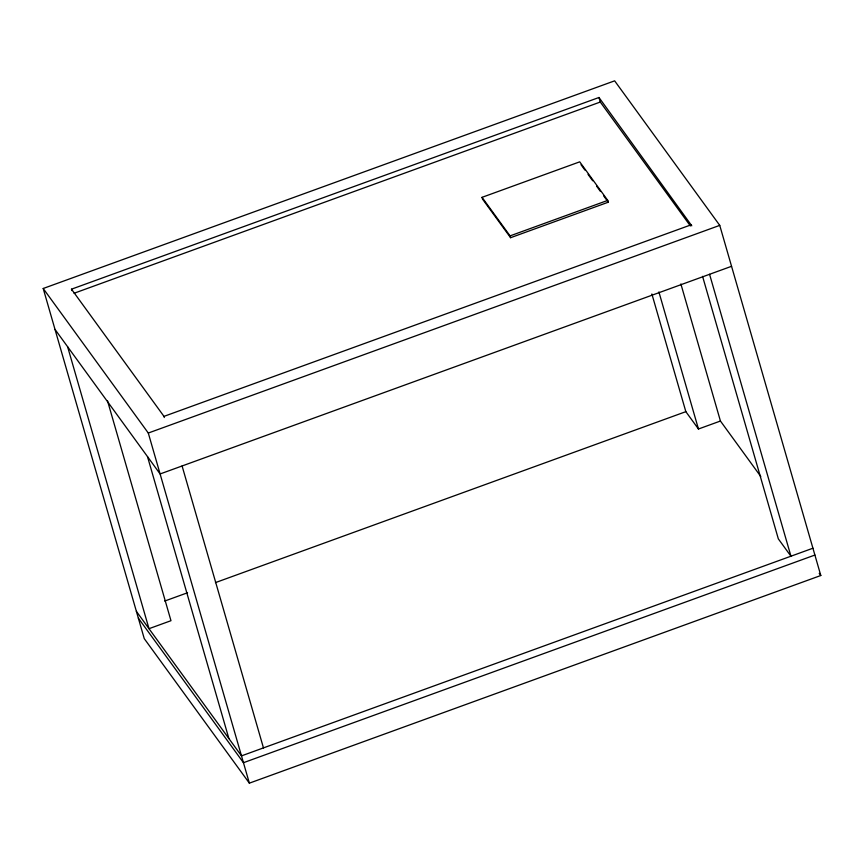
<?xml version="1.0" encoding="UTF-8"?>
<svg xmlns="http://www.w3.org/2000/svg" width="864" height="864" viewBox="0 0 864 864"><rect width="100%" height="100%" fill="white"/><g stroke="black" fill="none" stroke-linecap="round" stroke-linejoin="round"><path stroke-width="1.3" d="M43.2 288.49L614.639 80.838L719.744 225.374L820.8 575.51L249.361 783.162L144.256 638.626L43.2 288.49L148.295 433.037L249.361 783.162M71.896 290.596L71.485 289.181L598.968 97.492L691.783 225.828M74.066 293.263L600.286 102.038L690.401 225.979M482.036 197.338L579.722 161.838L607.748 200.383L608.278 202.198L510.592 237.697L482.566 199.152L482.036 197.338L510.062 235.883L510.592 237.697M510.062 235.883L607.748 200.383M71.485 289.181L163.976 416.372L691.459 224.694M148.295 433.037L719.744 225.374M731.549 266.306L160.11 473.958L55.015 329.422M164.7 601.052L187.531 592.758M215.428 582.617L685.843 411.664L698.458 429.008L720.436 421.027L760.774 476.496M812.927 548.219L241.488 755.881L136.382 611.345M814.892 555.044L243.454 762.707L138.359 618.16M581.029 164.722L584.917 170.078M588.028 174.366L592.704 180.781M596.592 186.138L600.491 191.495M603.601 195.772L608.278 202.198M819.223 573.329L820.8 575.51M709.571 274.288L790.949 556.211L778.334 538.866L702.562 276.34M680.875 283.943L720.436 421.027M658.897 291.935L698.458 429.008M598.968 97.492L600.286 102.038M651.877 293.987L685.843 411.664M182.088 465.977L263.466 747.9M163.976 416.372L164.3 417.517M147.496 456.613L228.874 738.536M107.525 400.853L170.975 620.698L148.997 628.69L67.619 346.766"/></g></svg>
